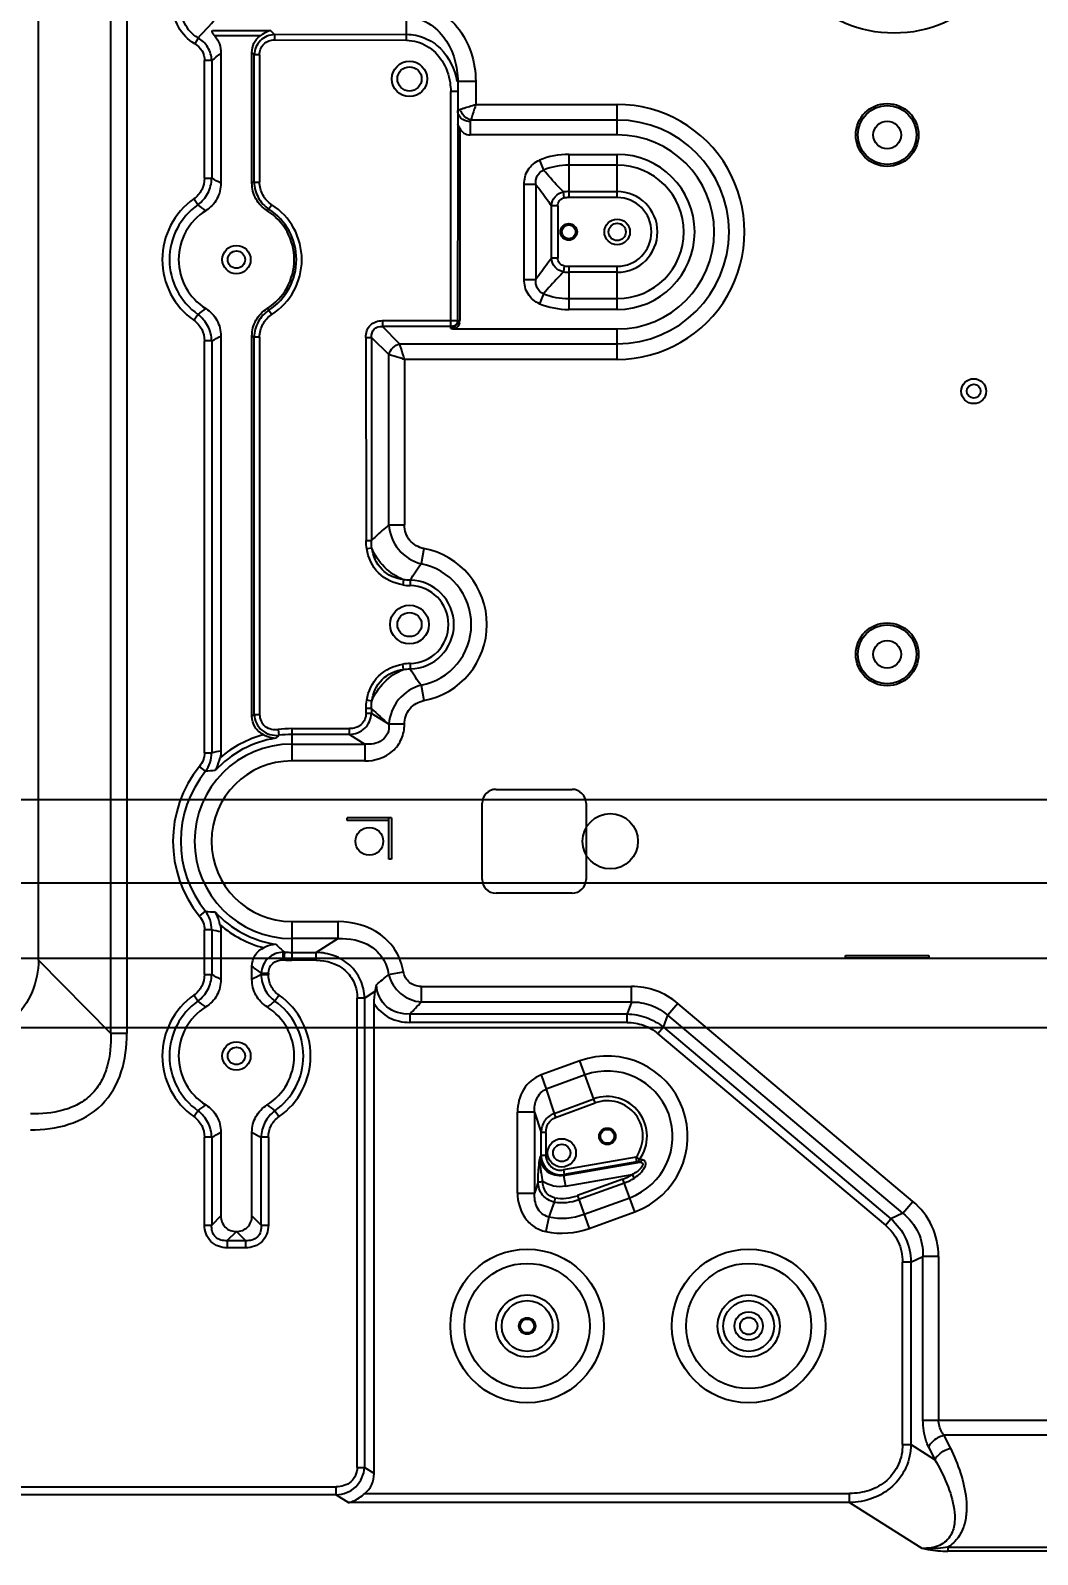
# Model space of a CAD drawing. Header units: millimetres. Extents: x 7835 to 8931, y -815 to 22.
# Drawn here: x 8169.5 to 8315, y -630.7 to -410.6 of the extents above; entities that cross this region are included whole.
import ezdxf

# ---------------------------------------------------------------- set-up
doc = ezdxf.new("R2010")
doc.units = ezdxf.units.MM
doc.header["$LTSCALE"] = 46.255
doc.header["$PDMODE"] = 3
doc.header["$PDSIZE"] = 0.3125
doc.layers.get('0').update_dxf_attribs({"linetype": 'CONTINUOUS'})
doc.layers.get('Defpoints').update_dxf_attribs({"linetype": 'CONTINUOUS'})
doc.styles.get("Standard").update_dxf_attribs({"font": 'simfang.ttf'})
doc.dimstyles.new('001', dxfattribs={"dimscale": 2.5, "dimtxt": 4, "dimasz": 2.5, "dimexe": 1, "dimexo": 1, "dimgap": 0.5, "dimtad": 0, "dimzin": 0, "dimdsep": 46, "dimtxsty": 'Standard', "dimcen": 0, "dimclrd": 2, "dimclre": 2, "dimclrt": 5, "dimadec": 0, "dimazin": 0, "dimtp": 0.01, "dimtm": 0.01, "dimtfac": 1, "dimtofl": 0, "dimtmove": 0, "dimatfit": 3, "dimldrblk": 'CLOSED', "dimfxl": 1, "dimtolj": 1, "dimtzin": 0, "dimarcsym": 0})

# ---------------------------------------------------------------- blocks, each defined once
blk = doc.blocks.new('A$C61f20c2e')
at = {"color": 3, "linetype": 'Continuous'}
for p, q in [((458.5, 13.5), (0, 13.5)), ((319.5, 15), (330.5, 15)), ((317.5, 2), (317.5, 13)), ((332.5, 13), (332.5, 2)), ((0, 1.5), (458.5, 1.5)), ((330.5, 0), (319.5, 0))]:
    blk.add_line(p, q, dxfattribs=at)
for centre, start, end in [((319.5, 13), 90, 180), ((330.5, 13), 0, 90), ((319.5, 2), 180, 270), ((330.5, 2), 270, 0)]:
    blk.add_arc(centre, 2, start, end, dxfattribs=at)
blk = doc.blocks.new('001')
at = {"color": 1, "linetype": 'Continuous'}
for p, q in [((7927.68, -110.82), (8838.88, -110.82)), ((7927.68, -120.82), (8838.88, -120.82))]:
    blk.add_line(p, q, dxfattribs=at)
blk = doc.blocks.new('*D432')
at = {"color": 2, "lineweight": -2, "transparency": 16777216}
for p, q in [((8144.28, -542.12), (8144.28, -680.92)), ((8406.78, -542.12), (8406.78, -680.92)), ((8150.53, -678.42), (8253.08, -678.42)), ((8400.53, -678.42), (8297.98, -678.42))]:
    blk.add_line(p, q, dxfattribs=at)
at = {"color": 2, "transparency": 16777216}
for points in [[(8150.53, -677.38), (8150.53, -679.46), (8144.28, -678.42)], [(8400.53, -677.38), (8400.53, -679.46), (8406.78, -678.42)]]:
    blk.add_solid(points, dxfattribs=at)
at = {"layer": 'Defpoints', "color": 0, "transparency": 16777216}
for p in [(8144.28, -539.62), (8406.78, -539.62), (8144.28, -678.42)]:
    blk.add_point(p, dxfattribs=at)
at = {"color": 5, "transparency": 16777216, "insert": (8275.53, -678.42), "char_height": 10, "attachment_point": 5}
blk.add_mtext('\\A1;262.50', dxfattribs=at)
blk = doc.blocks.new('_CLOSED')
at = {"color": 0, "linetype": 'ByBlock'}
for p, q in [((0, 0), (-1, 0.167)), ((-1, 0.167), (-1, -0.167)), ((-1, -0.167), (0, 0)), ((-1, 0), (0, 0))]:
    blk.add_line(p, q, dxfattribs=at)

msp = doc.modelspace()

# ---------------------------------------------------------------- linework, layer by layer
at = {"color": 7, "linetype": 'Continuous'}
for p, q in [((8170.692, -544.87), (8170.692, -309.22)), ((8181.14, -555.492), (8181.14, -309.22)), ((8183.435, -309.224), (8183.435, -555.492)), ((8223.842, -412.024), (8223.842, -406.443)), ((8195.817, -410.629), (8204.207, -410.629)), ((8202.706, -411.409), (8196.159, -411.409)), ((8204.784, -411.206), (8204.207, -410.629)), ((8204.784, -411.206), (8223.842, -411.185)), ((8204.784, -411.206), (8204.784, -411.986)), ((8193.74, -411.683), (8193.268, -412.555)), ((8204.784, -411.986), (8223.842, -412.024)), ((8194.662, -431.978), (8194.662, -414.973)), ((8195.701, -414.973), (8194.662, -414.973)), ((8195.701, -414.973), (8195.701, -431.978)), ((8197.029, -413.894), (8197.029, -432.689)), ((8201.522, -432.689), (8201.522, -413.833)), ((8201.522, -413.833), (8201.839, -414.151)), ((8201.839, -432.515), (8201.839, -414.151)), ((8202.619, -414.151), (8201.839, -414.151)), ((8202.619, -414.151), (8202.619, -432.515)), ((8231.242, -417.99), (8231.242, -423.759)), ((8233.842, -417.99), (8231.242, -417.99)), ((8233.843, -417.996), (8233.843, -421.314)), ((8230.242, -453.65), (8230.242, -419.434)), ((8231.242, -419.434), (8230.242, -419.434)), ((8233.843, -421.314), (8254.27, -421.314)), ((8254.275, -425.703), (8254.275, -421.315)), ((8231.527, -424.746), (8231.527, -452.524)), ((8233.042, -423.798), (8233.042, -425.703)), ((8254.275, -423.567), (8233.149, -423.567)), ((8254.275, -425.703), (8233.042, -425.703)), ((8247.293, -428.527), (8254.275, -428.527)), ((8254.275, -434.762), (8254.275, -428.527)), ((8243.058, -429.352), (8243.645, -430.796)), ((8254.275, -430.086), (8247.292, -430.086)), ((8194.662, -431.978), (8195.701, -431.978)), ((8201.839, -432.515), (8202.619, -432.515)), ((8240.834, -446.578), (8240.834, -432.862)), ((8242.526, -432.862), (8240.834, -432.862)), ((8242.526, -432.862), (8242.526, -446.578)), ((8193.713, -435.804), (8193.116, -434.954)), ((8246.63, -434.805), (8246.517, -433.946)), ((8247.275, -433.896), (8247.275, -434.762)), ((8247.275, -433.896), (8254.275, -433.896)), ((8254.275, -434.762), (8247.275, -434.762)), ((8204.401, -435.788), (8203.978, -436.443)), ((8244.767, -443.503), (8244.767, -435.937)), ((8245.707, -435.937), (8244.767, -435.937)), ((8245.707, -435.937), (8245.707, -443.503)), ((8245.707, -443.503), (8244.767, -443.503)), ((8240.834, -446.578), (8242.526, -446.578)), ((8246.63, -444.635), (8246.517, -445.494)), ((8247.275, -444.677), (8247.275, -450.913)), ((8247.275, -444.677), (8254.275, -444.677)), ((8254.275, -445.543), (8247.275, -445.543)), ((8254.275, -450.913), (8254.275, -444.677)), ((8243.645, -448.644), (8243.058, -450.088)), ((8203.978, -450.997), (8204.401, -451.651)), ((8247.275, -449.354), (8254.275, -449.354)), ((8254.275, -450.913), (8247.275, -450.913)), ((8193.116, -452.486), (8193.713, -451.635)), ((8220.368, -452.524), (8220.368, -453.39)), ((8220.368, -452.524), (8231.527, -452.524)), ((8231.479, -452.871), (8231.194, -452.791)), ((8194.662, -514.948), (8194.662, -455.462)), ((8195.701, -455.462), (8194.662, -455.462)), ((8195.701, -455.462), (8195.701, -514.948)), ((8197.029, -454.75), (8197.029, -514.703)), ((8201.522, -509.661), (8201.522, -454.75)), ((8201.839, -509.413), (8201.839, -454.924)), ((8202.619, -454.924), (8201.839, -454.924)), ((8202.619, -454.924), (8202.619, -509.413)), ((8217.962, -454.949), (8218.001, -484.293)), ((8217.962, -454.949), (8218.801, -454.949)), ((8218.802, -454.949), (8218.78, -484.293)), ((8218.802, -454.949), (8221.292, -457.432)), ((8222.851, -455.873), (8220.368, -453.39)), ((8230.242, -453.39), (8220.368, -453.39)), ((8230.848, -453.737), (8254.275, -453.737)), ((8254.275, -458.125), (8254.275, -453.737)), ((8221.292, -482.036), (8221.292, -457.432)), ((8222.851, -455.873), (8254.275, -455.873)), ((8223.543, -458.125), (8223.543, -482.036)), ((8254.275, -458.125), (8223.543, -458.125)), ((8221.292, -482.036), (8223.543, -482.036)), ((8218.001, -484.293), (8218.78, -484.293)), ((8218.835, -485.368), (8218.093, -485.485)), ((8226.361, -485.44), (8225.941, -487.652)), ((8223.418, -489.952), (8223.301, -490.694)), ((8224.392, -490.008), (8224.378, -490.787)), ((8223.418, -502.888), (8223.301, -502.146)), ((8224.378, -502.053), (8224.392, -502.832)), ((8225.941, -505.188), (8226.361, -507.4)), ((8218.835, -507.471), (8218.093, -507.354)), ((8201.839, -509.413), (8202.619, -509.413)), ((8218.001, -509.244), (8218.001, -508.547)), ((8218.78, -508.547), (8218.001, -508.547)), ((8218.78, -509.244), (8218.001, -509.244)), ((8218.78, -508.547), (8218.78, -509.244)), ((8221.297, -510.819), (8218.78, -509.244)), ((8205.297, -511.57), (8205.4, -512.409)), ((8207.275, -511.449), (8207.275, -516.12)), ((8207.275, -511.449), (8215.608, -511.449)), ((8215.608, -512.295), (8207.275, -512.295)), ((8215.608, -512.295), (8215.608, -511.449)), ((8215.608, -512.295), (8217.8, -513.677)), ((8194.662, -514.948), (8195.701, -514.948)), ((8207.275, -513.677), (8217.8, -513.677)), ((8217.8, -513.677), (8217.8, -516.12)), ((8194.811, -517.617), (8193.935, -516.907)), ((8217.8, -516.12), (8207.275, -516.12)), ((8215.275, -524.72), (8215.275, -524.32)), ((8221.675, -524.32), (8215.275, -524.32)), ((8221.275, -524.72), (8215.275, -524.72)), ((8221.275, -530.32), (8221.275, -524.32)), ((8221.675, -524.32), (8221.675, -530.32)), ((8221.675, -530.32), (8221.275, -530.32)), ((8193.935, -538.532), (8194.811, -537.822)), ((8195.701, -540.491), (8194.662, -540.491)), ((8194.662, -546.978), (8194.662, -540.491)), ((8195.701, -540.491), (8195.701, -546.978)), ((8197.029, -540.736), (8197.029, -547.689)), ((8207.275, -539.319), (8213.971, -539.319)), ((8207.275, -539.319), (8207.275, -544.892)), ((8213.971, -541.763), (8213.971, -539.319)), ((8213.971, -541.763), (8207.275, -541.763)), ((8213.971, -541.763), (8210.796, -543.764)), ((8181.14, -555.492), (8170.692, -544.87)), ((8201.522, -547.689), (8201.522, -545.778)), ((8205.997, -543.733), (8205.984, -544.848)), ((8206.208, -543.729), (8206.133, -544.854)), ((8207.275, -543.764), (8210.796, -543.764)), ((8210.796, -544.892), (8207.275, -544.892)), ((8210.796, -544.892), (8210.796, -543.764)), ((8287.275, -544.22), (8299.275, -544.22)), ((8287.275, -544.62), (8287.275, -544.22)), ((8299.275, -544.62), (8287.275, -544.62)), ((8299.275, -544.22), (8299.275, -544.62)), ((8194.662, -546.978), (8195.701, -546.978)), ((8202.85, -546.775), (8203.889, -546.775)), ((8202.85, -546.775), (8202.85, -546.978)), ((8202.85, -546.978), (8203.889, -546.978)), ((8203.889, -546.775), (8203.889, -546.978)), ((8221.244, -546.949), (8223.41, -546.573)), ((8193.713, -550.804), (8193.116, -549.954)), ((8205.435, -549.954), (8204.838, -550.804)), ((8217.77, -550.362), (8219.318, -549.386)), ((8225.964, -548.678), (8256.338, -548.678)), ((8225.964, -548.678), (8225.964, -550.93)), ((8256.338, -550.93), (8256.338, -548.678)), ((8217.77, -550.362), (8216.731, -550.362)), ((8216.731, -618.136), (8216.731, -550.362)), ((8217.77, -550.362), (8217.77, -618.136)), ((8219.156, -619.01), (8219.156, -551.13)), ((8256.338, -550.93), (8225.964, -550.93)), ((8256.338, -550.93), (8255.705, -552.662)), ((8263.032, -551.122), (8261.581, -552.844)), ((8296.999, -579.725), (8263.032, -551.122)), ((8224.326, -552.662), (8255.705, -552.662)), ((8224.326, -552.662), (8224.326, -553.875)), ((8255.705, -553.875), (8224.326, -553.875)), ((8255.705, -553.875), (8255.705, -552.662)), ((8260.949, -554.576), (8260.168, -555.503)), ((8260.949, -554.576), (8261.581, -552.844)), ((8260.949, -554.576), (8293.816, -582.253)), ((8295.548, -581.448), (8261.581, -552.844)), ((8183.435, -555.492), (8181.14, -555.492)), ((8260.168, -555.503), (8293.035, -583.181)), ((8248.887, -559.428), (8243.289, -561.466)), ((8251.099, -565.504), (8248.887, -559.428)), ((8243.289, -561.466), (8244.029, -563.5)), ((8249.627, -561.463), (8244.029, -563.5)), ((8244.029, -563.5), (8245.158, -567.022)), ((8245.158, -567.022), (8250.891, -564.935)), ((8245.365, -567.591), (8251.099, -565.504)), ((8193.116, -567.486), (8193.713, -566.635)), ((8204.838, -566.635), (8205.435, -567.486)), ((8242.343, -566.83), (8239.881, -566.83)), ((8239.881, -578.524), (8239.881, -566.83)), ((8242.343, -566.83), (8243.288, -569.777)), ((8242.343, -566.83), (8242.343, -578.524)), ((8245.158, -567.022), (8245.365, -567.591)), ((8197.029, -569.75), (8197.029, -581.815)), ((8201.522, -581.815), (8201.522, -569.75)), ((8243.977, -569.777), (8243.288, -569.777)), ((8243.288, -573.05), (8243.288, -569.777)), ((8243.977, -569.777), (8243.977, -573.05)), ((8195.701, -570.462), (8194.662, -570.462)), ((8194.662, -583.143), (8194.662, -570.462)), ((8195.701, -570.462), (8195.701, -583.143)), ((8203.889, -570.462), (8202.85, -570.462)), ((8202.85, -583.143), (8202.85, -570.462)), ((8203.889, -570.462), (8203.889, -583.143)), ((8243.182, -573.176), (8243.288, -573.05)), ((8243.288, -573.05), (8243.977, -573.05)), ((8257.01, -573.334), (8246.52, -575.183)), ((8246.534, -575.988), (8257.525, -574.05)), ((8257.129, -574.012), (8246.639, -575.862)), ((8257.01, -573.334), (8257.501, -573.689)), ((8257.129, -574.012), (8257.01, -573.334)), ((8246.52, -575.183), (8246.639, -575.862)), ((8246.534, -575.988), (8246.639, -575.862)), ((8246.534, -575.988), (8246.807, -577.54)), ((8246.807, -577.54), (8256.427, -575.844)), ((8255.102, -576.503), (8248.524, -578.897)), ((8256.82, -581.223), (8255.102, -576.503)), ((8256.756, -576.352), (8256.427, -575.844)), ((8239.881, -578.524), (8242.343, -578.524)), ((8255.309, -577.073), (8248.731, -579.467)), ((8245.291, -579.22), (8245.2, -579.819)), ((8248.524, -578.897), (8250.242, -583.617)), ((8249.501, -581.583), (8256.079, -579.189)), ((8295.548, -581.448), (8296.999, -579.725)), ((8194.662, -583.143), (8195.701, -583.143)), ((8197.029, -581.815), (8195.701, -583.143)), ((8202.85, -583.143), (8201.522, -581.815)), ((8202.85, -583.143), (8203.889, -583.143)), ((8244.385, -581.96), (8243.951, -584.081)), ((8250.242, -583.617), (8256.82, -581.223)), ((8293.035, -583.181), (8293.816, -582.253)), ((8295.548, -581.448), (8293.816, -582.253)), ((8197.953, -585.394), (8199.275, -584.068)), ((8197.953, -585.394), (8200.598, -585.394)), ((8197.953, -585.394), (8197.953, -586.433)), ((8199.275, -584.068), (8200.598, -585.394)), ((8200.598, -585.394), (8200.598, -586.433)), ((8200.598, -586.433), (8197.953, -586.433)), ((8296.713, -588.48), (8295.501, -588.48)), ((8295.501, -614.854), (8295.501, -588.48)), ((8296.713, -588.48), (8298.445, -587.675)), ((8296.713, -588.48), (8296.713, -614.854)), ((8300.697, -587.675), (8298.445, -587.675)), ((8298.445, -611.305), (8298.445, -587.675)), ((8300.697, -587.675), (8300.697, -611.305)), ((8298.445, -611.305), (8372.004, -611.305)), ((8368.941, -613.491), (8301.507, -613.491)), ((8302.41, -615.355), (8301.507, -613.491)), ((8295.501, -614.854), (8296.713, -614.854)), ((8300.159, -617.026), (8296.713, -614.854)), ((8299.256, -615.162), (8300.159, -617.026)), ((8216.731, -618.136), (8217.77, -618.136)), ((8219.156, -619.01), (8217.77, -618.136)), ((8150.463, -620.959), (8213.667, -620.959)), ((8213.667, -622.087), (8150.463, -622.087)), ((8213.667, -622.087), (8213.667, -620.959)), ((8213.667, -622.087), (8215.476, -623.227)), ((8217.827, -621.911), (8287.843, -621.911)), ((8287.843, -623.227), (8287.843, -621.911)), ((8287.843, -623.227), (8215.476, -623.227)), ((8287.843, -623.227), (8298.307, -629.824)), ((8302.046, -629.651), (8538.771, -629.651)), ((8302.046, -629.651), (8302.046, -630.245)), ((8538.771, -630.245), (8302.046, -630.245))]:
    msp.add_line(p, q, dxfattribs=at)
msp.add_lwpolyline([(8205.984, -544.848), (8206.033, -544.849), (8206.083, -544.851), (8206.133, -544.854)], dxfattribs=at)
for centre, radius in [((8294.275, -392.72), 18.292), ((8224.275, -417.62), 2.55), ((8224.275, -417.62), 1.75), ((8293.275, -425.72), 4.539), ((8293.275, -425.72), 4.25), ((8293.275, -425.72), 2), ((8254.275, -439.72), 1.85), ((8247.275, -439.72), 1.2), ((8247.275, -439.72), 1.2), ((8247.275, -439.72), 1), ((8254.275, -439.72), 1.25), ((8199.275, -443.72), 2.05), ((8199.275, -443.72), 1.25), ((8305.775, -462.72), 1.8), ((8305.775, -462.72), 1), ((8224.275, -496.42), 2.8), ((8224.275, -496.42), 1.75), ((8293.275, -500.72), 4.539), ((8293.275, -500.72), 4.25), ((8293.275, -500.72), 2), ((8253.275, -527.72), 4), ((8199.275, -558.72), 2.05), ((8199.275, -558.72), 1.25), ((8252.853, -570.326), 1.2), ((8252.853, -570.326), 1), ((8246.275, -572.72), 2.05), ((8246.275, -572.72), 1.25), ((8241.275, -597.72), 11.091), ((8273.275, -597.72), 11.091), ((8241.275, -597.72), 9.043), ((8273.275, -597.72), 9.043), ((8241.275, -597.72), 4.486), ((8241.275, -597.72), 3.667), ((8273.275, -597.72), 4.486), ((8273.275, -597.72), 3.667), ((8273.275, -597.72), 2.05), ((8241.275, -597.72), 1.2), ((8241.275, -597.72), 1), ((8273.275, -597.72), 1.25)]:
    msp.add_circle(centre, radius, dxfattribs=at)
at = {"color": 7, "true_color": 0xffffff}
msp.add_circle((8218.475, -527.72), 2, dxfattribs=at)
at = {"color": 7, "linetype": 'Continuous'}
for centre, radius, start, end in [((8061.128, -286.941), 182.061, 316.75169, 318.16958), ((8138.338, -343.014), 92.024, 308.56071, 309.62599), ((8254.275, -439.72), 18.405, 270, 90.0162), ((8254.275, -439.72), 16.153, 270, 90), ((8254.275, -439.72), 14.017, 270, 90), ((8247.275, -439.72), 11.193, 89.90946, 112.13794), ((8254.275, -439.72), 11.193, 270, 89.99987), ((8247.275, -439.72), 9.634, 89.90197, 112.13795), ((8254.275, -439.72), 9.634, 270, 90), ((8169.03, -483.359), 57.891, 61.07583, 62.56684), ((8228.011, -480.592), 54.739, 118.56268, 118.9418), ((8199.275, -443.72), 10.714, 125.09531, 234.9047), ((8247.275, -439.72), 5.823, 90, 97.48294), ((8247.275, -439.72), 4.957, 89.99987, 97.48296), ((8254.275, -439.72), 5.823, 270, 90), ((8254.275, -439.72), 4.957, 270, 90), ((8199.275, -443.72), 9.674, 125.09524, 234.90432), ((8199.275, -443.72), 8.346, 122.11343, 237.88667), ((8176.76, -459.523), 29.154, 51.67721, 54.4443), ((8220.497, -457.852), 27.041, 127.65429, 128.36803), ((8199.275, -443.72), 8.346, 302.11351, 57.88654), ((8199.275, -443.72), 8.664, 302.87073, 57.12927), ((8199.275, -443.72), 9.443, 302.87072, 57.12928), ((8247.275, -439.72), 5.823, 262.51676, 270), ((8247.275, -439.72), 4.957, 262.51669, 270.00013), ((8247.275, -439.72), 9.634, 247.86206, 270), ((8176.758, -427.913), 29.159, 305.55581, 308.32246), ((8220.495, -429.59), 27.038, 231.6323, 232.34612), ((8247.275, -439.72), 11.193, 247.86204, 270), ((8230.242, -452.524), 0.988, 344.35478, 357.50901), ((8230.242, -452.524), 1.285, 344.35665, 0), ((8169.029, -404.079), 57.893, 297.43327, 298.92422), ((8228.062, -406.756), 54.843, 241.05786, 241.43626), ((8224.275, -496.42), 11.177, 280.75485, 79.24517), ((8224.275, -496.42), 8.925, 280.75486, 79.24516), ((8224.511, -482.947), 7.841, 261.12637, 269.02819), ((8224.275, -496.42), 5.634, 271.04206, 88.95794), ((8224.275, -496.42), 6.413, 271.04203, 88.95797), ((8224.511, -509.893), 7.841, 90.97181, 98.87363), ((8220.562, -533.656), 30.631, 127.67857, 128.43291), ((8207.275, -527.72), 15.907, 104.75787, 130.66113), ((8222.616, -531.508), 25.713, 132.0325, 133.45427), ((8207.275, -527.72), 16.271, 90, 96.98251), ((8207.275, -527.72), 15.425, 90, 96.98247), ((8207.275, -527.72), 14.043, 90, 270), ((8200.231, -535.775), 21.314, 98.63995, 102.27052), ((8207.275, -527.72), 15.061, 98.95251, 137.34093), ((8207.275, -527.72), 17.172, 140.97541, 219.02458), ((8207.275, -527.72), 11.6, 90, 270), ((8207.275, -527.72), 16.045, 140.97533, 219.02453), ((8196.767, -534.541), 17.037, 91.90874, 96.5938), ((8196.767, -520.901), 17.035, 263.40582, 268.09143), ((8207.275, -527.72), 15.061, 222.65892, 261.04751), ((8200.23, -519.667), 21.312, 257.72939, 261.36033), ((8207.275, -527.72), 15.907, 229.33894, 255.24213), ((8223.087, -523.404), 26.419, 226.59172, 230.2918), ((8220.863, -521.395), 31.123, 231.57824, 234.63526), ((8206.18, -547.553), 3.824, 89.57727, 92.73879), ((8207.275, -527.72), 17.172, 266.18516, 270), ((8207.275, -527.72), 16.045, 266.18592, 270), ((8169.026, -598.367), 57.9, 61.0759, 62.56667), ((8229.524, -598.365), 57.898, 117.43338, 118.92422), ((7984.535, -274.401), 360.989, 310.60783, 310.97434), ((8199.275, -558.72), 10.714, 125.0953, 234.9047), ((8199.275, -558.72), 10.714, 305.0953, 54.9047), ((8199.275, -558.72), 9.674, 125.09524, 234.90431), ((8199.275, -558.72), 8.346, 122.11344, 237.88661), ((8176.76, -574.524), 29.155, 51.67729, 54.44427), ((8221.792, -574.525), 29.157, 125.5558, 128.32265), ((8199.275, -558.72), 8.346, 302.11346, 57.88651), ((8199.275, -558.72), 9.674, 305.09524, 54.90431), ((8068.966, -404.095), 214.962, 316.28044, 316.91585), ((8252.853, -570.326), 11.597, 290, 110), ((8252.853, -570.326), 9.432, 290, 110), ((8252.853, -570.326), 5.737, 324.10897, 110), ((8252.853, -570.326), 5.131, 324.10884, 110), ((8176.759, -542.915), 29.157, 305.55577, 308.32259), ((8221.791, -542.916), 29.156, 231.6773, 234.44425), ((8169.033, -519.087), 57.884, 297.43313, 298.92431), ((8229.527, -519.069), 57.904, 241.0759, 242.56656), ((8251.776, -632.401), 58.634, 84.37278, 84.76088), ((8256.108, -607.438), 33.777, 86.94404, 87.6371), ((8252.853, -570.326), 6.574, 290, 302.92804), ((8252.853, -570.326), 7.18, 290, 302.92804), ((8246.275, -572.72), 7.18, 261.38451, 290), ((8246.275, -572.72), 6.574, 261.38451, 290), ((8246.275, -572.72), 9.432, 258.43783, 290), ((8246.275, -572.72), 11.597, 258.43784, 290)]:
    msp.add_arc(centre, radius, start, end, dxfattribs=at)
msp.add_ellipse((8214.075, -618.209), major_axis=(4.506, -2.841), ratio=0.8259647, start_param=-0.2599328, end_param=0.4800705, dxfattribs=at)
for points, knots in [([(8193.268, -412.555), (8192.265, -412.011), (8190.579, -410.233), (8190.103, -407.894), (8190.103, -406.747)], [0, 0, 0, 0, 0.4986947, 1, 1, 1, 1]), ([(8193.74, -411.683), (8192.897, -411.23), (8191.511, -409.684), (8191.203, -407.709), (8191.231, -406.747)], [0, 0, 0, 0, 0.498534, 1, 1, 1, 1]), ([(8223.842, -406.443), (8225.242, -406.443), (8228.085, -407.169), (8232.447, -410.847), (8233.843, -415.225), (8233.843, -417.996)], [0, 0, 0, 0, 0.2512575, 0.5028903, 1, 1, 1, 1]), ([(8223.842, -408.695), (8224.932, -408.695), (8227.144, -409.348), (8229.538, -411.705), (8230.938, -414.714), (8231.242, -416.903), (8231.242, -417.99)], [0, 0, 0, 0, 0.2502511, 0.5004289, 0.7502899, 1, 1, 1, 1]), ([(8196.159, -411.409), (8196.049, -411.278), (8195.873, -411.079), (8195.742, -410.726), (8195.817, -410.629)], [0, 0, 0, 0, 0.5817418, 1, 1, 1, 1]), ([(8201.522, -413.833), (8201.522, -413.369), (8201.69, -412.419), (8202.326, -411.673), (8202.706, -411.409)], [0, 0, 0, 0, 0.50083, 1, 1, 1, 1]), ([(8204.784, -411.206), (8204.039, -411.248), (8202.501, -411.868), (8201.881, -413.406), (8201.839, -414.151)], [0, 0, 0, 0, 0.5000587, 1, 1, 1, 1]), ([(8204.207, -410.629), (8204.077, -410.668), (8203.546, -410.863), (8203.06, -411.163), (8202.706, -411.409)], [0, 0, 0, 0, 0.2383167, 1, 1, 1, 1]), ([(8223.842, -411.185), (8224.743, -411.186), (8226.568, -411.557), (8229.581, -413.621), (8230.854, -416.248), (8231.13, -418.007)], [0, 0, 0, 0, 0.2515498, 0.5030874, 1, 1, 1, 1]), ([(8193.268, -412.555), (8193.692, -412.785), (8194.433, -413.497), (8194.662, -414.489), (8194.662, -414.973)], [0, 0, 0, 0, 0.4995454, 1, 1, 1, 1]), ([(8195.701, -414.973), (8195.67, -414.315), (8195.295, -412.987), (8194.307, -412.02), (8193.74, -411.683)], [0, 0, 0, 0, 0.4998223, 1, 1, 1, 1]), ([(8202.619, -414.151), (8202.619, -413.593), (8203.027, -412.394), (8204.227, -411.986), (8204.784, -411.986)], [0, 0, 0, 0, 0.5002, 1, 1, 1, 1]), ([(8223.842, -412.024), (8224.863, -412.07), (8226.939, -412.627), (8228.422, -414.167), (8228.98, -415.027)], [0, 0, 0, 0, 0.4993415, 1, 1, 1, 1]), ([(8231.242, -422.239), (8231.242, -422.222), (8231.281, -422.12), (8231.394, -422.08), (8231.474, -422.048)], [0, 0, 0, 0, 0.1642997, 1, 1, 1, 1]), ([(8231.474, -422.048), (8231.493, -422.041), (8231.531, -422.027), (8231.57, -422.014), (8231.591, -422.008)], [0, 0, 0, 0, 0.479542, 1, 1, 1, 1]), ([(8231.591, -422.008), (8231.631, -421.995), (8231.82, -421.935), (8232.011, -421.878), (8232.161, -421.832)], [0, 0, 0, 0, 0.2115692, 1, 1, 1, 1]), ([(8233.844, -421.315), (8233.773, -421.536), (8233.542, -422.287), (8233.32, -423.04), (8233.149, -423.567)], [0, 0, 0, 0, 0.2952347, 1, 1, 1, 1]), ([(8233.042, -423.798), (8232.887, -423.798), (8232.297, -423.733), (8231.726, -423.384), (8231.484, -423.019)], [0, 0, 0, 0, 0.2623659, 1, 1, 1, 1]), ([(8231.527, -424.746), (8231.678, -425.019), (8232.085, -425.533), (8232.732, -425.703), (8233.042, -425.703)], [0, 0, 0, 0, 0.5010359, 1, 1, 1, 1]), ([(8247.293, -428.527), (8247.287, -428.682), (8247.271, -429.201), (8247.264, -429.722), (8247.292, -430.086)], [0, 0, 0, 0, 0.298718, 1, 1, 1, 1]), ([(8240.834, -432.862), (8240.834, -432.136), (8241.195, -430.643), (8242.387, -429.625), (8243.058, -429.352)], [0, 0, 0, 0, 0.5009106, 1, 1, 1, 1]), ([(8242.526, -432.862), (8242.483, -432.45), (8242.569, -431.573), (8243.251, -430.932), (8243.645, -430.796)], [0, 0, 0, 0, 0.498465, 1, 1, 1, 1]), ([(8246.517, -433.946), (8246.257, -433.68), (8245.276, -432.652), (8244.333, -431.588), (8243.645, -430.796)], [0, 0, 0, 0, 0.2619792, 1, 1, 1, 1]), ([(8194.662, -431.978), (8194.662, -432.554), (8194.393, -433.728), (8193.587, -434.623), (8193.116, -434.954)], [0, 0, 0, 0, 0.4999558, 1, 1, 1, 1]), ([(8193.713, -435.804), (8194.304, -435.363), (8195.31, -434.204), (8195.68, -432.716), (8195.701, -431.978)], [0, 0, 0, 0, 0.4999783, 1, 1, 1, 1]), ([(8197.029, -432.689), (8197.029, -433.47), (8196.645, -435.064), (8195.499, -436.236), (8194.839, -436.65)], [0, 0, 0, 0, 0.5000003, 1, 1, 1, 1]), ([(8203.712, -436.65), (8203.052, -436.236), (8201.905, -435.064), (8201.522, -433.47), (8201.522, -432.689)], [0, 0, 0, 0, 0.4999998, 1, 1, 1, 1]), ([(8201.839, -432.515), (8201.853, -433.283), (8202.254, -434.836), (8203.341, -436.014), (8203.978, -436.443)], [0, 0, 0, 0, 0.4999998, 1, 1, 1, 1]), ([(8204.401, -435.788), (8203.862, -435.44), (8202.93, -434.467), (8202.619, -433.157), (8202.619, -432.515)], [0, 0, 0, 0, 0.4999993, 1, 1, 1, 1]), ([(8242.526, -432.862), (8242.715, -433.11), (8243.48, -434.121), (8244.231, -435.144), (8244.767, -435.937)], [0, 0, 0, 0, 0.245655, 1, 1, 1, 1]), ([(8244.767, -435.937), (8244.8, -435.472), (8245.169, -434.529), (8246.057, -434.036), (8246.517, -433.946)], [0, 0, 0, 0, 0.4986129, 1, 1, 1, 1]), ([(8245.707, -435.937), (8245.707, -435.675), (8245.859, -435.125), (8246.372, -434.839), (8246.63, -434.805)], [0, 0, 0, 0, 0.5017265, 1, 1, 1, 1]), ([(8244.767, -443.503), (8244.585, -443.772), (8243.859, -444.812), (8243.098, -445.827), (8242.526, -446.578)], [0, 0, 0, 0, 0.2557957, 1, 1, 1, 1]), ([(8246.517, -445.494), (8246.057, -445.406), (8245.168, -444.909), (8244.801, -443.967), (8244.767, -443.503)], [0, 0, 0, 0, 0.5017729, 1, 1, 1, 1]), ([(8246.63, -444.635), (8246.372, -444.601), (8245.859, -444.315), (8245.707, -443.765), (8245.707, -443.503)], [0, 0, 0, 0, 0.4984845, 1, 1, 1, 1]), ([(8243.058, -450.088), (8242.387, -449.815), (8241.195, -448.798), (8240.834, -447.304), (8240.834, -446.578)], [0, 0, 0, 0, 0.498997, 1, 1, 1, 1]), ([(8243.645, -448.644), (8243.251, -448.508), (8242.57, -447.867), (8242.483, -446.99), (8242.526, -446.578)], [0, 0, 0, 0, 0.5014894, 1, 1, 1, 1]), ([(8246.517, -445.494), (8246.257, -445.76), (8245.276, -446.788), (8244.333, -447.852), (8243.645, -448.644)], [0, 0, 0, 0, 0.2619834, 1, 1, 1, 1]), ([(8194.839, -450.789), (8195.499, -451.204), (8196.645, -452.376), (8197.029, -453.97), (8197.029, -454.75)], [0, 0, 0, 0, 0.4999997, 1, 1, 1, 1]), ([(8201.522, -454.75), (8201.522, -453.97), (8201.905, -452.376), (8203.052, -451.204), (8203.712, -450.789)], [0, 0, 0, 0, 0.5000002, 1, 1, 1, 1]), ([(8203.978, -450.997), (8203.341, -451.425), (8202.254, -452.604), (8201.853, -454.157), (8201.839, -454.924)], [0, 0, 0, 0, 0.5000011, 1, 1, 1, 1]), ([(8193.116, -452.486), (8193.587, -452.817), (8194.393, -453.711), (8194.662, -454.886), (8194.662, -455.462)], [0, 0, 0, 0, 0.4999213, 1, 1, 1, 1]), ([(8195.701, -455.462), (8195.68, -454.724), (8195.31, -453.235), (8194.304, -452.077), (8193.713, -451.635)], [0, 0, 0, 0, 0.5000008, 1, 1, 1, 1]), ([(8202.619, -454.924), (8202.619, -454.283), (8202.93, -452.972), (8203.862, -452), (8204.401, -451.651)], [0, 0, 0, 0, 0.5000024, 1, 1, 1, 1]), ([(8217.962, -454.949), (8217.964, -454.63), (8218.038, -453.982), (8218.571, -453.15), (8219.405, -452.621), (8220.05, -452.541), (8220.368, -452.524)], [0, 0, 0, 0, 0.2503241, 0.5000376, 0.749561, 1, 1, 1, 1]), ([(8218.801, -454.949), (8218.767, -454.532), (8218.977, -453.557), (8219.952, -453.354), (8220.368, -453.39)], [0, 0, 0, 0, 0.5006223, 1, 1, 1, 1]), ([(8231.194, -452.791), (8231.095, -453.056), (8230.731, -453.343), (8230.346, -453.39), (8230.242, -453.39)], [0, 0, 0, 0, 0.7315389, 1, 1, 1, 1]), ([(8231.194, -452.791), (8231.137, -453.01), (8230.924, -453.435), (8230.467, -453.65), (8230.242, -453.65)], [0, 0, 0, 0, 0.5017838, 1, 1, 1, 1]), ([(8223.543, -458.125), (8223.323, -458.054), (8222.572, -457.823), (8221.815, -457.611), (8221.292, -457.432)], [0, 0, 0, 0, 0.2951194, 1, 1, 1, 1]), ([(8223.543, -458.125), (8223.473, -457.904), (8223.242, -457.153), (8223.03, -456.397), (8222.851, -455.873)], [0, 0, 0, 0, 0.2951161, 1, 1, 1, 1]), ([(8221.292, -482.036), (8220.646, -482.571), (8219.798, -483.313), (8218.985, -484.092), (8218.78, -484.293)], [0, 0, 0, 0, 0.7453438, 1, 1, 1, 1]), ([(8221.292, -482.036), (8221.382, -483.31), (8222.379, -485.868), (8224.706, -487.326), (8225.941, -487.652)], [0, 0, 0, 0, 0.499964, 1, 1, 1, 1]), ([(8226.361, -485.44), (8225.588, -485.293), (8224.058, -484.478), (8223.543, -482.823), (8223.543, -482.036)], [0, 0, 0, 0, 0.499998, 1, 1, 1, 1]), ([(8223.301, -490.694), (8222.022, -490.483), (8219.462, -489.321), (8218.31, -486.763), (8218.093, -485.485)], [0, 0, 0, 0, 0.500074, 1, 1, 1, 1]), ([(8223.418, -489.952), (8222.281, -489.802), (8219.982, -488.804), (8218.984, -486.506), (8218.835, -485.368)], [0, 0, 0, 0, 0.5000882, 1, 1, 1, 1]), ([(8218.093, -507.354), (8218.306, -506.076), (8219.464, -503.516), (8222.023, -502.36), (8223.301, -502.146)], [0, 0, 0, 0, 0.5000604, 1, 1, 1, 1]), ([(8218.835, -507.471), (8218.984, -506.334), (8219.982, -504.035), (8222.281, -503.037), (8223.418, -502.888)], [0, 0, 0, 0, 0.5000845, 1, 1, 1, 1]), ([(8225.941, -505.188), (8224.706, -505.52), (8222.376, -506.973), (8221.373, -509.543), (8221.297, -510.819)], [0, 0, 0, 0, 0.5000005, 1, 1, 1, 1]), ([(8223.543, -510.813), (8223.541, -510.025), (8224.054, -508.365), (8225.587, -507.547), (8226.361, -507.4)], [0, 0, 0, 0, 0.4999759, 1, 1, 1, 1]), ([(8203.223, -512.338), (8202.718, -512.115), (8201.808, -511.355), (8201.522, -510.214), (8201.522, -509.661)], [0, 0, 0, 0, 0.4996415, 1, 1, 1, 1]), ([(8201.839, -509.413), (8201.873, -510.257), (8202.716, -512.004), (8204.556, -512.483), (8205.4, -512.409)], [0, 0, 0, 0, 0.499412, 1, 1, 1, 1]), ([(8202.619, -509.413), (8202.619, -509.738), (8202.75, -510.4), (8203.589, -511.442), (8204.664, -511.648), (8205.297, -511.57)], [0, 0, 0, 0, 0.2523718, 0.5043796, 1, 1, 1, 1]), ([(8215.608, -512.295), (8216.398, -512.263), (8218.036, -511.659), (8218.749, -510.033), (8218.78, -509.244)], [0, 0, 0, 0, 0.5003442, 1, 1, 1, 1]), ([(8218.001, -509.244), (8218.001, -509.832), (8217.464, -511.082), (8216.201, -511.449), (8215.608, -511.449)], [0, 0, 0, 0, 0.4979936, 1, 1, 1, 1]), ([(8203.223, -512.338), (8203.368, -512.402), (8203.914, -512.636), (8204.496, -512.814), (8204.932, -512.842)], [0, 0, 0, 0, 0.2658068, 1, 1, 1, 1]), ([(8217.8, -516.12), (8219.226, -516.12), (8221.521, -515.403), (8223.262, -513.007), (8223.545, -511.537), (8223.543, -510.813)], [0, 0, 0, 0, 0.4963493, 0.7480691, 1, 1, 1, 1]), ([(8221.298, -510.82), (8221.338, -511.255), (8221.245, -512.17), (8220.08, -513.575), (8218.647, -513.754), (8217.8, -513.677)], [0, 0, 0, 0, 0.2533396, 0.5069112, 1, 1, 1, 1]), ([(8223.543, -510.813), (8223.32, -510.814), (8222.571, -510.818), (8221.822, -510.813), (8221.297, -510.819)], [0, 0, 0, 0, 0.2982754, 1, 1, 1, 1]), ([(8196.2, -517.514), (8196.283, -517.38), (8196.598, -516.792), (8196.788, -516.146), (8196.911, -515.654)], [0, 0, 0, 0, 0.2371053, 1, 1, 1, 1]), ([(8196.911, -539.786), (8196.869, -539.617), (8196.699, -538.975), (8196.457, -538.343), (8196.2, -537.926)], [0, 0, 0, 0, 0.2625009, 1, 1, 1, 1]), ([(8223.41, -546.573), (8223.226, -545.512), (8222.451, -543.436), (8219.462, -540.243), (8216.098, -539.32), (8213.971, -539.319)], [0, 0, 0, 0, 0.2515403, 0.5028989, 1, 1, 1, 1]), ([(8201.522, -545.779), (8201.522, -545.225), (8201.808, -544.084), (8202.718, -543.325), (8203.223, -543.102)], [0, 0, 0, 0, 0.5004292, 1, 1, 1, 1]), ([(8204.932, -542.597), (8204.793, -542.606), (8204.201, -542.69), (8203.641, -542.917), (8203.223, -543.102)], [0, 0, 0, 0, 0.2333538, 1, 1, 1, 1]), ([(8213.971, -541.763), (8215.584, -541.687), (8218.186, -542.184), (8220.575, -544.533), (8221.135, -546.138), (8221.244, -546.949)], [0, 0, 0, 0, 0.4967471, 0.748388, 1, 1, 1, 1]), ([(8170.692, -544.87), (8170.687, -546.433), (8170.036, -549.589), (8167.327, -553.567), (8163.26, -556.14), (8160.084, -556.688), (8158.522, -556.637)], [0, 0, 0, 0, 0.2500568, 0.5000202, 0.7499656, 1, 1, 1, 1]), ([(8205.997, -543.733), (8205.216, -543.768), (8203.61, -544.4), (8202.889, -545.993), (8202.85, -546.775)], [0, 0, 0, 0, 0.4995335, 1, 1, 1, 1]), ([(8203.889, -546.775), (8203.889, -546.259), (8204.349, -545.159), (8205.464, -544.842), (8205.984, -544.848)], [0, 0, 0, 0, 0.4981098, 1, 1, 1, 1]), ([(8217.77, -550.362), (8217.749, -549.48), (8217.368, -547.702), (8215.774, -545.497), (8213.449, -544.106), (8211.677, -543.786), (8210.796, -543.764)], [0, 0, 0, 0, 0.2500766, 0.5000976, 0.750119, 1, 1, 1, 1]), ([(8210.796, -544.892), (8212.267, -544.892), (8214.635, -545.63), (8216.433, -548.099), (8216.731, -549.615), (8216.731, -550.362)], [0, 0, 0, 0, 0.4963605, 0.7480733, 1, 1, 1, 1]), ([(8194.662, -546.978), (8194.662, -547.554), (8194.393, -548.728), (8193.587, -549.623), (8193.116, -549.954)], [0, 0, 0, 0, 0.4999558, 1, 1, 1, 1]), ([(8193.713, -550.804), (8194.304, -550.363), (8195.31, -549.204), (8195.68, -547.716), (8195.701, -546.978)], [0, 0, 0, 0, 0.4999783, 1, 1, 1, 1]), ([(8197.029, -547.689), (8197.029, -548.47), (8196.645, -550.064), (8195.499, -551.236), (8194.839, -551.65)], [0, 0, 0, 0, 0.5000002, 1, 1, 1, 1]), ([(8203.712, -551.65), (8203.052, -551.236), (8201.905, -550.064), (8201.522, -548.47), (8201.522, -547.689)], [0, 0, 0, 0, 0.4999998, 1, 1, 1, 1]), ([(8202.85, -546.978), (8202.871, -547.716), (8203.241, -549.205), (8204.247, -550.363), (8204.838, -550.804)], [0, 0, 0, 0, 0.5000008, 1, 1, 1, 1]), ([(8205.435, -549.954), (8204.964, -549.623), (8204.158, -548.728), (8203.889, -547.554), (8203.889, -546.978)], [0, 0, 0, 0, 0.4999213, 1, 1, 1, 1]), ([(8221.244, -546.949), (8221.521, -547.992), (8222.752, -549.954), (8224.891, -550.829), (8225.964, -550.93)], [0, 0, 0, 0, 0.5005423, 1, 1, 1, 1]), ([(8225.964, -548.678), (8225.373, -548.678), (8224.126, -548.31), (8223.511, -547.154), (8223.41, -546.573)], [0, 0, 0, 0, 0.5006325, 1, 1, 1, 1]), ([(8224.326, -552.662), (8223.159, -552.719), (8220.606, -552.077), (8219.557, -549.621), (8219.495, -548.457)], [0, 0, 0, 0, 0.5006957, 1, 1, 1, 1]), ([(8263.032, -551.122), (8262.109, -550.344), (8259.978, -549.096), (8257.544, -548.678), (8256.338, -548.678)], [0, 0, 0, 0, 0.5000455, 1, 1, 1, 1]), ([(8219.156, -551.13), (8219.678, -551.993), (8221.248, -553.454), (8223.315, -553.874), (8224.326, -553.875)], [0, 0, 0, 0, 0.4992393, 1, 1, 1, 1]), ([(8256.338, -550.93), (8257.285, -550.907), (8259.208, -551.207), (8260.872, -552.216), (8261.581, -552.844)], [0, 0, 0, 0, 0.4999905, 1, 1, 1, 1]), ([(8255.705, -552.662), (8256.649, -552.675), (8258.548, -553.015), (8260.219, -553.978), (8260.949, -554.576)], [0, 0, 0, 0, 0.4999944, 1, 1, 1, 1]), ([(8255.705, -553.875), (8256.51, -553.875), (8258.133, -554.152), (8259.553, -554.985), (8260.168, -555.503)], [0, 0, 0, 0, 0.5000077, 1, 1, 1, 1]), ([(8181.137, -555.492), (8181.171, -557.064), (8180.964, -559.46), (8179.832, -562.429), (8178.394, -564.353), (8176.465, -565.787), (8173.491, -566.91), (8171.094, -567.118), (8169.522, -567.082)], [0, 0, 0, 0, 0.2494968, 0.3745504, 0.4999306, 0.6251321, 0.7504677, 1, 1, 1, 1]), ([(8169.522, -569.379), (8171.379, -569.379), (8175.121, -568.963), (8180.175, -566.138), (8183.015, -561.091), (8183.435, -557.349), (8183.435, -555.492)], [0, 0, 0, 0, 0.2506717, 0.5000104, 0.7493378, 1, 1, 1, 1]), ([(8243.289, -561.466), (8242.248, -561.844), (8240.419, -563.435), (8239.881, -565.716), (8239.881, -566.83)], [0, 0, 0, 0, 0.4985315, 1, 1, 1, 1]), ([(8242.343, -566.83), (8242.309, -566.18), (8242.45, -564.844), (8243.416, -563.729), (8244.029, -563.5)], [0, 0, 0, 0, 0.4984874, 1, 1, 1, 1]), ([(8193.116, -567.486), (8193.587, -567.817), (8194.393, -568.711), (8194.662, -569.886), (8194.662, -570.462)], [0, 0, 0, 0, 0.4999213, 1, 1, 1, 1]), ([(8195.701, -570.462), (8195.68, -569.724), (8195.31, -568.235), (8194.304, -567.077), (8193.713, -566.635)], [0, 0, 0, 0, 0.5000008, 1, 1, 1, 1]), ([(8194.839, -565.789), (8195.499, -566.204), (8196.645, -567.376), (8197.029, -568.97), (8197.029, -569.75)], [0, 0, 0, 0, 0.4999998, 1, 1, 1, 1]), ([(8201.522, -569.75), (8201.522, -568.97), (8201.905, -567.376), (8203.052, -566.204), (8203.712, -565.789)], [0, 0, 0, 0, 0.5000002, 1, 1, 1, 1]), ([(8204.838, -566.635), (8204.246, -567.077), (8203.241, -568.235), (8202.871, -569.724), (8202.85, -570.462)], [0, 0, 0, 0, 0.4999783, 1, 1, 1, 1]), ([(8203.889, -570.462), (8203.889, -569.886), (8204.158, -568.712), (8204.964, -567.817), (8205.435, -567.486)], [0, 0, 0, 0, 0.4999558, 1, 1, 1, 1]), ([(8245.158, -567.022), (8244.611, -567.22), (8243.633, -568.008), (8243.297, -569.195), (8243.288, -569.777)], [0, 0, 0, 0, 0.49994, 1, 1, 1, 1]), ([(8243.977, -569.777), (8243.977, -569.323), (8244.195, -568.393), (8244.941, -567.746), (8245.365, -567.591)], [0, 0, 0, 0, 0.5015349, 1, 1, 1, 1]), ([(8242.847, -576.912), (8242.846, -576.556), (8242.876, -575.304), (8243.027, -574.057), (8243.182, -573.176)], [0, 0, 0, 0, 0.2845935, 1, 1, 1, 1]), ([(8243.334, -575.649), (8243.303, -575.437), (8243.179, -574.621), (8243.127, -573.786), (8243.182, -573.176)], [0, 0, 0, 0, 0.258492, 1, 1, 1, 1]), ([(8257.525, -574.05), (8257.612, -574.052), (8257.782, -574.066), (8258.08, -574.367), (8257.716, -574.986), (8257.16, -575.434), (8256.675, -575.72), (8256.427, -575.844)], [0, 0, 0, 0, 0.0937921, 0.177281, 0.4074103, 0.7007983, 1, 1, 1, 1]), ([(8257.909, -573.708), (8258.002, -573.713), (8258.198, -573.761), (8258.382, -574.043), (8258.371, -574.429), (8258.161, -575.023), (8257.618, -575.717), (8257.058, -576.157), (8256.756, -576.352)], [0, 0, 0, 0, 0.0791008, 0.1597727, 0.2649456, 0.3964969, 0.6931882, 1, 1, 1, 1]), ([(8239.881, -578.524), (8239.881, -579.749), (8240.408, -581.672), (8242.171, -583.456), (8243.345, -583.958), (8243.951, -584.081)], [0, 0, 0, 0, 0.4975822, 0.7488652, 1, 1, 1, 1]), ([(8244.385, -581.96), (8244.023, -581.891), (8243.327, -581.556), (8242.467, -580.354), (8242.303, -579.232), (8242.343, -578.524)], [0, 0, 0, 0, 0.2555785, 0.5080269, 1, 1, 1, 1]), ([(8242.847, -576.935), (8242.875, -576.927), (8242.985, -576.894), (8243.219, -576.892), (8243.42, -576.855), (8243.537, -576.857)], [0, 0, 0, 0, 0.1243839, 0.4951882, 1, 1, 1, 1]), ([(8245.2, -579.819), (8244.548, -579.714), (8243.29, -578.959), (8242.86, -577.596), (8242.847, -576.935)], [0, 0, 0, 0, 0.4995743, 1, 1, 1, 1]), ([(8245.291, -579.22), (8244.774, -579.131), (8243.764, -578.485), (8243.541, -577.378), (8243.518, -576.848)], [0, 0, 0, 0, 0.4972573, 1, 1, 1, 1]), ([(8300.697, -587.675), (8300.697, -586.177), (8300.058, -583.137), (8298.144, -580.69), (8296.999, -579.725)], [0, 0, 0, 0, 0.4999879, 1, 1, 1, 1]), ([(8197.953, -586.433), (8197.105, -586.433), (8195.278, -585.817), (8194.662, -583.99), (8194.662, -583.143)], [0, 0, 0, 0, 0.5001669, 1, 1, 1, 1]), ([(8197.953, -585.394), (8197.356, -585.444), (8195.973, -585.122), (8195.651, -583.739), (8195.701, -583.143)], [0, 0, 0, 0, 0.4999939, 1, 1, 1, 1]), ([(8197.029, -581.815), (8197.029, -582.394), (8197.449, -583.642), (8198.696, -584.067), (8199.275, -584.067)], [0, 0, 0, 0, 0.5000121, 1, 1, 1, 1]), ([(8199.275, -584.067), (8199.855, -584.067), (8201.102, -583.642), (8201.522, -582.394), (8201.522, -581.815)], [0, 0, 0, 0, 0.5000596, 1, 1, 1, 1]), ([(8203.889, -583.143), (8203.889, -583.991), (8203.272, -585.818), (8201.446, -586.433), (8200.598, -586.433)], [0, 0, 0, 0, 0.5001669, 1, 1, 1, 1]), ([(8202.85, -583.143), (8202.9, -583.739), (8202.578, -585.122), (8201.195, -585.445), (8200.598, -585.394)], [0, 0, 0, 0, 0.4999939, 1, 1, 1, 1]), ([(8293.035, -583.181), (8293.799, -583.824), (8295.075, -585.455), (8295.501, -587.482), (8295.501, -588.48)], [0, 0, 0, 0, 0.5000535, 1, 1, 1, 1]), ([(8293.816, -582.253), (8294.699, -583.022), (8296.17, -584.946), (8296.694, -587.31), (8296.713, -588.48)], [0, 0, 0, 0, 0.4999246, 1, 1, 1, 1]), ([(8295.548, -581.448), (8296.472, -582.179), (8298.025, -584.083), (8298.481, -586.498), (8298.445, -587.675)], [0, 0, 0, 0, 0.5000974, 1, 1, 1, 1]), ([(8299.256, -615.162), (8299.125, -614.893), (8298.633, -613.665), (8298.445, -612.326), (8298.445, -611.305)], [0, 0, 0, 0, 0.2265292, 1, 1, 1, 1]), ([(8301.507, -613.491), (8301.388, -613.351), (8300.925, -612.715), (8300.697, -611.907), (8300.697, -611.305)], [0, 0, 0, 0, 0.233566, 1, 1, 1, 1]), ([(8301.507, -613.491), (8301.264, -613.56), (8300.386, -613.902), (8299.574, -614.545), (8299.256, -615.162)], [0, 0, 0, 0, 0.2666579, 1, 1, 1, 1]), ([(8296.713, -614.854), (8296.689, -615.975), (8296.209, -618.236), (8294.178, -621.037), (8291.218, -622.8), (8288.964, -623.202), (8287.843, -623.227)], [0, 0, 0, 0, 0.2500453, 0.4999704, 0.7499436, 1, 1, 1, 1]), ([(8295.501, -614.854), (8295.501, -615.817), (8295.122, -617.774), (8293.351, -620.178), (8290.757, -621.622), (8288.809, -621.911), (8287.843, -621.911)], [0, 0, 0, 0, 0.2498445, 0.499503, 0.7495231, 1, 1, 1, 1]), ([(8300.159, -617.026), (8300.257, -616.836), (8300.82, -616.062), (8301.703, -615.556), (8302.41, -615.355)], [0, 0, 0, 0, 0.225099, 1, 1, 1, 1]), ([(8302.41, -615.355), (8302.975, -616.519), (8303.957, -618.892), (8304.693, -622.023), (8304.778, -624.558), (8304.487, -626.462), (8303.664, -628.31), (8302.646, -629.279), (8302.046, -629.651)], [0, 0, 0, 0, 0.249911, 0.4946035, 0.615901, 0.7378146, 0.8636279, 1, 1, 1, 1]), ([(8216.731, -618.136), (8216.731, -618.89), (8216.043, -620.489), (8214.427, -620.959), (8213.667, -620.959)], [0, 0, 0, 0, 0.4980448, 1, 1, 1, 1]), ([(8213.667, -622.087), (8214.689, -622.044), (8216.806, -621.259), (8217.729, -619.157), (8217.77, -618.136)], [0, 0, 0, 0, 0.5002873, 1, 1, 1, 1]), ([(8300.159, -617.026), (8300.817, -618.149), (8301.99, -620.437), (8302.969, -623.52), (8303.105, -626.064), (8302.623, -628.081), (8300.838, -629.697), (8299.167, -629.856), (8298.307, -629.824)], [0, 0, 0, 0, 0.2395546, 0.4725279, 0.5878377, 0.7062514, 0.8417297, 1, 1, 1, 1]), ([(8215.476, -623.227), (8215.681, -623.179), (8216.543, -622.895), (8217.295, -622.356), (8217.827, -621.911)], [0, 0, 0, 0, 0.2329181, 1, 1, 1, 1]), ([(8302.046, -629.651), (8301.12, -629.83), (8299.861, -629.944), (8298.613, -629.857), (8298.307, -629.824)], [0, 0, 0, 0, 0.754159, 1, 1, 1, 1]), ([(8298.307, -629.824), (8298.594, -629.887), (8299.824, -630.136), (8301.084, -630.245), (8302.046, -630.245)], [0, 0, 0, 0, 0.2335163, 1, 1, 1, 1])]:
    msp.add_open_spline(points, degree=3, knots=knots, dxfattribs=at)
for points in [[(8196.159, -411.409), (8196.726, -412.078), (8197.029, -413.016), (8197.029, -413.894)], [(8228.98, -415.027), (8229.585, -415.96), (8229.97, -417.061), (8230.126, -418.163)], [(8230.126, -418.163), (8230.186, -418.584), (8230.22, -419.009), (8230.242, -419.434)], [(8231.484, -423.019), (8231.333, -422.792), (8231.242, -422.511), (8231.242, -422.239)], [(8231.918, -422.705), (8231.769, -422.496), (8231.653, -422.257), (8231.591, -422.008)], [(8232.161, -421.832), (8232.416, -421.754), (8232.671, -421.675), (8232.926, -421.597)], [(8232.926, -421.597), (8233.232, -421.503), (8233.539, -421.411), (8233.844, -421.314)], [(8231.242, -424.111), (8231.235, -433.582), (8231.23, -443.053), (8231.23, -452.524)], [(8231.242, -423.759), (8231.242, -423.876), (8231.242, -423.992), (8231.241, -424.109)], [(8231.527, -424.746), (8231.416, -424.547), (8231.323, -424.332), (8231.277, -424.109)], [(8233.149, -423.567), (8232.663, -423.445), (8232.209, -423.113), (8231.918, -422.705)], [(8233.042, -423.798), (8233.042, -423.713), (8233.089, -423.627), (8233.149, -423.567)], [(8247.292, -430.086), (8247.28, -431.356), (8247.289, -432.626), (8247.275, -433.896)], [(8231.479, -452.871), (8231.383, -453.215), (8231.154, -453.551), (8230.848, -453.737)], [(8230.242, -453.65), (8230.439, -453.704), (8230.644, -453.737), (8230.848, -453.737)], [(8221.292, -457.432), (8221.47, -456.719), (8222.138, -456.051), (8222.851, -455.873)], [(8218.093, -485.485), (8218.031, -485.091), (8218.001, -484.691), (8218.001, -484.293)], [(8218.835, -485.368), (8218.788, -485.012), (8218.771, -484.652), (8218.78, -484.293)], [(8223.418, -489.952), (8221.407, -489.163), (8219.623, -487.38), (8218.835, -485.368)], [(8224.392, -490.008), (8224.84, -489.181), (8225.368, -488.397), (8225.941, -487.652)], [(8224.392, -490.008), (8224.067, -490.011), (8223.741, -489.994), (8223.418, -489.952)], [(8218.835, -507.471), (8219.623, -505.459), (8221.407, -503.676), (8223.418, -502.888)], [(8223.418, -502.888), (8223.741, -502.846), (8224.067, -502.829), (8224.392, -502.832)], [(8225.941, -505.188), (8225.368, -504.443), (8224.84, -503.658), (8224.392, -502.832)], [(8218.001, -508.547), (8218.001, -508.148), (8218.031, -507.748), (8218.093, -507.354)], [(8218.78, -508.547), (8218.771, -508.188), (8218.788, -507.827), (8218.835, -507.471)], [(8218.78, -508.547), (8219.589, -509.337), (8220.435, -510.088), (8221.297, -510.819)], [(8194.662, -514.948), (8194.662, -515.645), (8194.373, -516.366), (8193.935, -516.907)], [(8194.811, -517.617), (8195.375, -516.868), (8195.713, -515.886), (8195.701, -514.948)], [(8197.029, -514.703), (8197.029, -515.022), (8196.988, -515.344), (8196.911, -515.654)], [(8193.935, -538.532), (8194.373, -539.074), (8194.662, -539.795), (8194.662, -540.491)], [(8195.701, -540.491), (8195.714, -539.554), (8195.376, -538.571), (8194.811, -537.822)], [(8196.911, -539.786), (8196.988, -540.096), (8197.029, -540.417), (8197.029, -540.736)], [(8219.156, -551.13), (8219.156, -550.546), (8219.204, -549.958), (8219.318, -549.386)], [(8219.318, -549.386), (8219.379, -549.077), (8219.439, -548.767), (8219.495, -548.457)], [(8243.421, -574.401), (8243.255, -574.02), (8243.174, -573.592), (8243.182, -573.176)], [(8243.288, -573.05), (8243.291, -573.464), (8243.387, -573.887), (8243.563, -574.262)], [(8244.159, -575.397), (8243.844, -575.13), (8243.586, -574.78), (8243.421, -574.401)], [(8243.563, -574.262), (8243.738, -574.635), (8244.001, -574.976), (8244.317, -575.24)], [(8243.977, -573.05), (8243.98, -573.363), (8244.046, -573.682), (8244.175, -573.967)], [(8244.175, -573.967), (8244.306, -574.255), (8244.507, -574.519), (8244.749, -574.721)], [(8257.129, -574.012), (8257.287, -573.965), (8257.42, -573.832), (8257.501, -573.689)], [(8257.525, -574.05), (8257.69, -574.002), (8257.833, -573.862), (8257.909, -573.708)], [(8243.536, -576.857), (8243.449, -576.458), (8243.392, -576.053), (8243.334, -575.649)], [(8246.534, -575.988), (8245.733, -576.144), (8244.782, -575.924), (8244.159, -575.397)], [(8244.317, -575.24), (8244.933, -575.753), (8245.849, -575.995), (8246.639, -575.862)], [(8244.749, -574.721), (8244.99, -574.922), (8245.284, -575.072), (8245.588, -575.149)], [(8245.588, -575.149), (8245.889, -575.225), (8246.213, -575.234), (8246.52, -575.183)], [(8242.847, -576.912), (8242.687, -577.452), (8242.514, -577.987), (8242.343, -578.524)], [(8246.807, -577.54), (8245.704, -577.734), (8244.446, -577.475), (8243.518, -576.848)], [(8245.2, -579.819), (8244.911, -580.526), (8244.645, -581.242), (8244.385, -581.96)]]:
    msp.add_open_spline(points, degree=3, dxfattribs=at)

# ---------------------------------------------------------------- block references
at = {"color": 2}
for name, p in [('A$C61f20c2e', (7917.275, -535.22)), ('001', (0, -433.8))]:
    msp.add_blockref(name, p, dxfattribs=at)

# ---------------------------------------------------------------- dimensions: what is measured, and where the dimension line sits
dim = msp.add_linear_dim(base=(8144.275, -678.417), p1=(8406.776, -539.62), p2=(8144.275, -539.62), dimstyle='001', override={"dimtmove": 1}, dxfattribs=at)
dim.commit()
dim.dimension.update_dxf_attribs({"geometry": '*D432', "text_midpoint": (8275.526, -678.417)})

doc.saveas('drawing.dxf')
